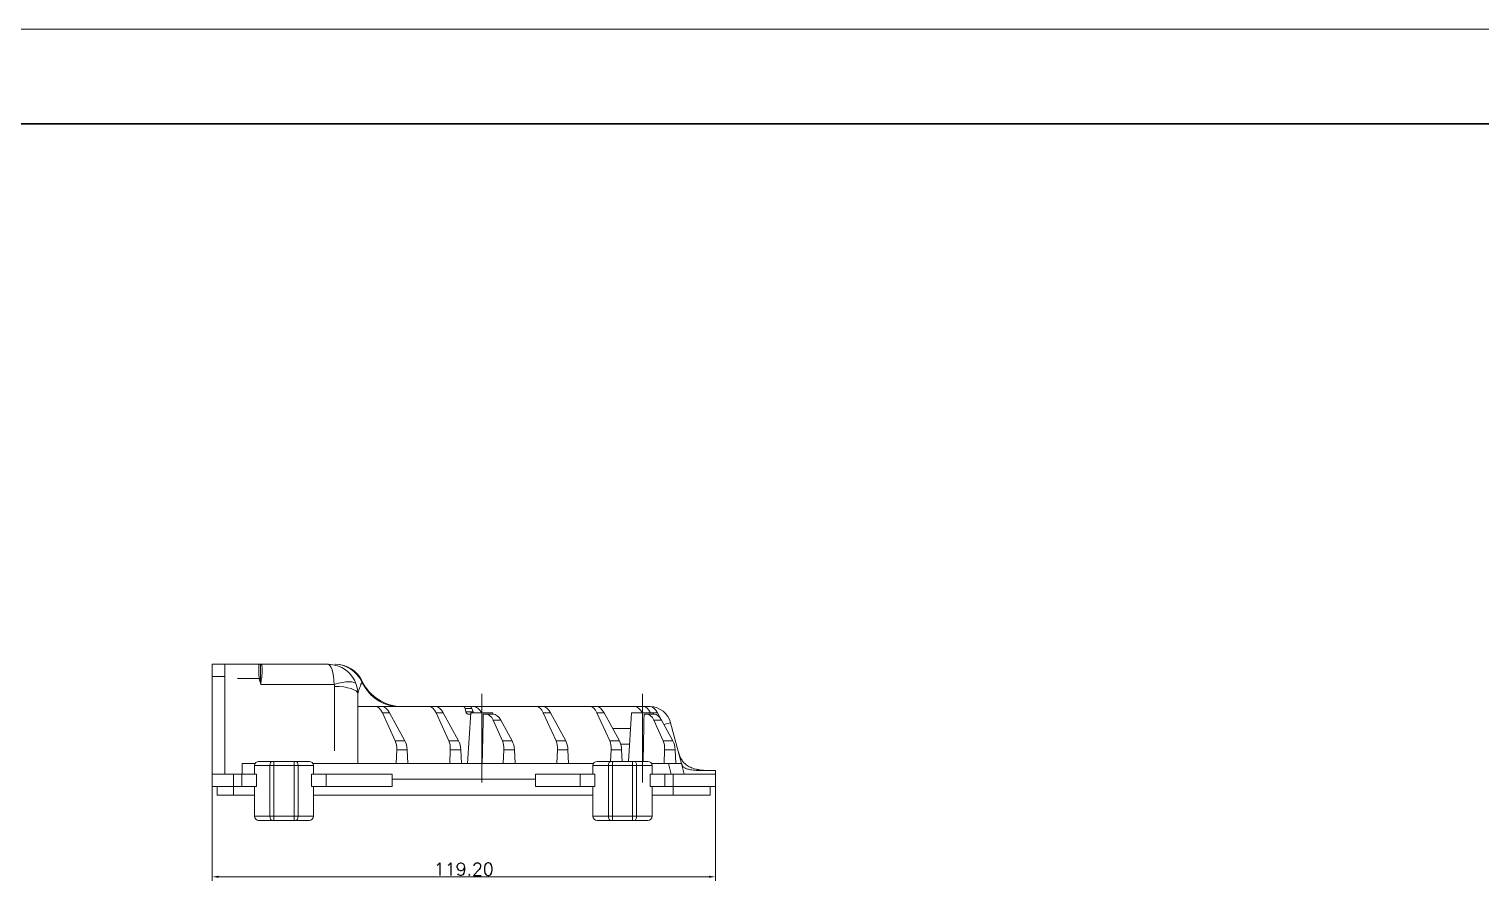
# Model space of a CAD drawing. Header units: millimetres. Extents: x -894 to 2281, y 379 to 1725.
# Drawn here: x -440.6 to -96.7, y 1511.1 to 1713.1 of the extents above; entities that cross this region are included whole.
import ezdxf
from ezdxf.lldxf.tags import DXFTag

# ---------------------------------------------------------------- set-up
doc = ezdxf.new("R2010")
doc.units = ezdxf.units.MM
doc.layers.add('1', color=7, linetype='Continuous', true_color=0xffffff)
doc.layers.add('6', color=7, linetype='Continuous', true_color=0xffffff)
doc.layers.add('layer 1', color=7, linetype='Continuous')
doc.layers.add('尺寸线层', color=3, linetype='Continuous')
doc.styles.get("Standard").update_dxf_attribs({"font": 'txt', "bigfont": 'gbcbig.shx'})
doc.styles.add('标准', font='txt.shx')
tags = doc.linetypes.add('PHANTOM', pattern=[50.5, 18, -6.5, 6.5, -6.5, 6.5, -6.5]).pattern_tags.tags
tags[14:15] = [DXFTag(74, 4), DXFTag(75, 0), DXFTag(340, '0'), DXFTag(46, 0.0), DXFTag(50, 0.0), DXFTag(44, 0.0), DXFTag(45, 0.0)]
tags[12:13] = [DXFTag(74, 4), DXFTag(75, 0), DXFTag(340, '0'), DXFTag(46, 0.0), DXFTag(50, 0.0), DXFTag(44, 0.0), DXFTag(45, 0.0)]
tags[10:11] = [DXFTag(74, 4), DXFTag(75, 0), DXFTag(340, '0'), DXFTag(46, 0.0), DXFTag(50, 0.0), DXFTag(44, 0.0), DXFTag(45, 0.0)]
tags[8:9] = [DXFTag(74, 4), DXFTag(75, 0), DXFTag(340, '0'), DXFTag(46, 0.0), DXFTag(50, 0.0), DXFTag(44, 0.0), DXFTag(45, 0.0)]
tags[6:7] = [DXFTag(74, 4), DXFTag(75, 0), DXFTag(340, '0'), DXFTag(46, 0.0), DXFTag(50, 0.0), DXFTag(44, 0.0), DXFTag(45, 0.0)]
tags[4:5] = [DXFTag(74, 4), DXFTag(75, 0), DXFTag(340, '0'), DXFTag(46, 0.0), DXFTag(50, 0.0), DXFTag(44, 0.0), DXFTag(45, 0.0)]
doc.dimstyles.new('小粟 Standard', dxfattribs={"dimtxt": 3, "dimasz": 1.5, "dimexe": 1, "dimexo": 0.05, "dimgap": 0.3, "dimtad": 1, "dimzin": 0, "dimdsep": 46, "dimtxsty": 'Standard', "dimcen": 0.09, "dimadec": 1, "dimazin": 0, "dimtfac": 1, "dimtmove": 0, "dimatfit": 3, "dimfxl": 1, "dimtolj": 1, "dimtzin": 0, "dimlwd": 13, "dimlwe": 13, "dimarcsym": 0})

# ---------------------------------------------------------------- blocks, each defined once
blk = doc.blocks.new('*D24')
at = {"layer": 'Defpoints', "color": 0}
for p in [(-397.23, 1533.47), (-278.03, 1533.47), (-278.03, 1512.11)]:
    blk.add_point(p, dxfattribs=at)
at = {"layer": '尺寸线层', "color": 0, "lineweight": 13}
for p, q in [((-397.23, 1533.42), (-397.23, 1511.11)), ((-278.03, 1533.42), (-278.03, 1511.11)), ((-395.73, 1512.11), (-279.53, 1512.11))]:
    blk.add_line(p, q, dxfattribs=at)
at = {"layer": '尺寸线层', "color": 0}
for points in [[(-395.73, 1512.36), (-395.73, 1511.86), (-397.23, 1512.11)], [(-279.53, 1512.36), (-279.53, 1511.86), (-278.03, 1512.11)]]:
    blk.add_solid(points, dxfattribs=at)
at = {"layer": '尺寸线层', "color": 0, "insert": (-337.63, 1513.91), "char_height": 3, "attachment_point": 5, "style": '标准'}
blk.add_mtext('\\A1;119.20', dxfattribs=at)

msp = doc.modelspace()

# ---------------------------------------------------------------- linework, layer by layer
at = {"layer": '1', "color": 5, "linetype": 'PHANTOM', "lineweight": 13, "ltscale": 0.1}
for points in [[(-333.381, 1555.471), (-333.381, 1552.471), (-333.381, 1534.471)], [(-295.281, 1555.471), (-295.281, 1552.471), (-295.281, 1534.471)]]:
    msp.add_open_spline(points, degree=1, knots=[0, 0, 0.1428571, 1, 1], dxfattribs=at)
at = {"layer": '6', "color": 7, "linetype": 'Continuous', "lineweight": 20}
for p, q in [((-397.231, 1562.471), (-394.231, 1562.471)), ((-397.231, 1562.471), (-397.231, 1559.62)), ((-394.231, 1562.471), (-394.231, 1559.62)), ((-394.231, 1562.471), (-386.095, 1562.471)), ((-385.731, 1562.471), (-369.731, 1562.471)), ((-397.231, 1559.62), (-397.231, 1536.471)), ((-394.231, 1559.62), (-394.231, 1536.471)), ((-362.731, 1555.471), (-362.731, 1538.971)), ((-358.599, 1552.471), (-362.731, 1552.471)), ((-358.599, 1552.471), (-357.053, 1552.471)), ((-345.899, 1552.471), (-357.053, 1552.471)), ((-345.899, 1552.471), (-344.353, 1552.471)), ((-337.721, 1552.471), (-344.353, 1552.471)), ((-337.721, 1552.471), (-336.176, 1552.471)), ((-337.311, 1551.971), (-337.116, 1551.171)), ((-336.176, 1552.471), (-335.457, 1552.471)), ((-335.453, 1551.171), (-335.72, 1551.971)), ((-320.499, 1552.471), (-335.457, 1552.471)), ((-320.499, 1552.471), (-318.953, 1552.471)), ((-307.799, 1552.471), (-318.953, 1552.471)), ((-307.799, 1552.471), (-306.253, 1552.471)), ((-306.253, 1552.471), (-297.357, 1552.471)), ((-295.124, 1552.471), (-297.357, 1552.471)), ((-295.124, 1552.471), (-293.578, 1552.471)), ((-356.897, 1551.006), (-353.871, 1544.349)), ((-355.219, 1551.006), (-351.588, 1544.349)), ((-344.197, 1551.006), (-341.171, 1544.349)), ((-342.519, 1551.006), (-338.888, 1544.349)), ((-335.981, 1550.971), (-336.781, 1538.971)), ((-336.001, 1550.671), (-336.706, 1550.671)), ((-330.781, 1550.971), (-335.981, 1550.971)), ((-332.38, 1550.671), (-333.023, 1550.671)), ((-332.38, 1550.671), (-330.671, 1550.671)), ((-330.761, 1550.671), (-330.781, 1550.971)), ((-330.679, 1549.206), (-328.471, 1544.349)), ((-328.837, 1549.206), (-326.188, 1544.349)), ((-318.797, 1551.006), (-315.771, 1544.349)), ((-317.119, 1551.006), (-313.488, 1544.349)), ((-306.097, 1551.006), (-303.071, 1544.349)), ((-304.419, 1551.006), (-300.788, 1544.349)), ((-297.881, 1550.971), (-298.648, 1539.471)), ((-292.681, 1550.971), (-297.881, 1550.971)), ((-294.305, 1550.671), (-294.923, 1550.671)), ((-294.305, 1550.671), (-292.596, 1550.671)), ((-293.406, 1550.971), (-293.422, 1551.006)), ((-292.661, 1550.671), (-292.681, 1550.971)), ((-292.604, 1549.206), (-290.396, 1544.349)), ((-291.744, 1551.006), (-290.762, 1549.206)), ((-290.762, 1549.206), (-288.113, 1544.349)), ((-288.654, 1548.617), (-286.069, 1538.971)), ((-353.528, 1542.228), (-353.676, 1538.971)), ((-351.052, 1542.228), (-350.905, 1538.971)), ((-340.828, 1542.228), (-340.976, 1538.971)), ((-338.352, 1542.228), (-338.205, 1538.971)), ((-328.128, 1542.228), (-328.276, 1538.971)), ((-325.652, 1542.228), (-325.505, 1538.971)), ((-315.428, 1542.228), (-315.576, 1538.971)), ((-312.952, 1542.228), (-312.805, 1538.971)), ((-302.728, 1542.228), (-302.853, 1539.471)), ((-300.472, 1543.571), (-298.375, 1543.571)), ((-300.252, 1542.228), (-300.127, 1539.471)), ((-290.053, 1542.228), (-290.201, 1538.971)), ((-287.577, 1542.228), (-287.43, 1538.971)), ((-390.131, 1538.971), (-387.131, 1538.971)), ((-390.131, 1536.471), (-390.131, 1538.971)), ((-387.231, 1538.471), (-387.231, 1536.471)), ((-387.131, 1538.971), (-387.096, 1538.971)), ((-386.231, 1539.471), (-383.081, 1539.471)), ((-383.081, 1539.471), (-382.606, 1539.471)), ((-382.606, 1539.471), (-377.857, 1539.471)), ((-377.857, 1539.471), (-377.382, 1539.471)), ((-377.382, 1539.471), (-374.231, 1539.471)), ((-373.364, 1538.971), (-306.898, 1538.971)), ((-373.231, 1536.471), (-373.231, 1538.471)), ((-307.031, 1538.471), (-307.031, 1536.471)), ((-306.031, 1539.471), (-302.881, 1539.471)), ((-302.881, 1539.471), (-302.406, 1539.471)), ((-302.406, 1539.471), (-297.657, 1539.471)), ((-297.657, 1539.471), (-297.182, 1539.471)), ((-297.182, 1539.471), (-294.031, 1539.471)), ((-293.167, 1538.971), (-289.175, 1538.971)), ((-293.031, 1536.471), (-293.031, 1538.471)), ((-289.175, 1538.971), (-286.069, 1538.971)), ((-286.069, 1538.971), (-285.399, 1536.471)), ((-286.069, 1538.971), (-286.065, 1538.971)), ((-397.231, 1536.471), (-392.232, 1536.471)), ((-397.231, 1536.471), (-397.231, 1533.471)), ((-390.231, 1536.471), (-392.232, 1536.471)), ((-390.231, 1533.471), (-390.231, 1536.471)), ((-386.783, 1536.471), (-390.231, 1536.471)), ((-370.231, 1536.471), (-373.68, 1536.471)), ((-370.231, 1536.471), (-370.231, 1533.471)), ((-354.631, 1536.471), (-370.231, 1536.471)), ((-354.631, 1533.471), (-354.631, 1536.471)), ((-354.631, 1535.271), (-320.631, 1535.271)), ((-320.631, 1533.471), (-320.631, 1536.471)), ((-310.031, 1536.471), (-320.631, 1536.471)), ((-310.031, 1536.471), (-310.031, 1533.471)), ((-310.031, 1536.471), (-306.583, 1536.471)), ((-293.48, 1536.471), (-290.031, 1536.471)), ((-290.031, 1533.471), (-290.031, 1536.471)), ((-288.031, 1536.471), (-290.031, 1536.471)), ((-288.031, 1536.471), (-278.031, 1536.471)), ((-280.724, 1537.271), (-278.031, 1537.271)), ((-278.031, 1537.271), (-278.031, 1536.471)), ((-278.031, 1536.471), (-278.031, 1533.471)), ((-392.232, 1533.471), (-397.231, 1533.471)), ((-396.031, 1533.371), (-396.032, 1533.471)), ((-396.031, 1531.471), (-396.031, 1533.471)), ((-392.231, 1531.471), (-396.031, 1531.471)), ((-390.231, 1533.471), (-392.232, 1533.471)), ((-392.231, 1531.471), (-387.23, 1531.471)), ((-390.231, 1533.471), (-386.783, 1533.471)), ((-387.231, 1533.471), (-387.231, 1526.471)), ((-373.68, 1533.471), (-370.231, 1533.471)), ((-373.231, 1526.471), (-373.231, 1533.471)), ((-373.231, 1531.471), (-307.032, 1531.471)), ((-354.631, 1533.471), (-370.231, 1533.471)), ((-310.031, 1533.471), (-320.631, 1533.471)), ((-306.583, 1533.471), (-310.031, 1533.471)), ((-307.031, 1533.471), (-307.031, 1526.471)), ((-290.031, 1533.471), (-293.48, 1533.471)), ((-293.033, 1531.471), (-288.031, 1531.471)), ((-293.031, 1526.471), (-293.031, 1533.471)), ((-288.031, 1533.471), (-290.031, 1533.471)), ((-278.031, 1533.471), (-288.031, 1533.471)), ((-279.231, 1531.471), (-288.031, 1531.471)), ((-279.231, 1533.471), (-279.231, 1531.471)), ((-383.081, 1525.471), (-386.231, 1525.471)), ((-382.606, 1525.471), (-383.081, 1525.471)), ((-377.857, 1525.471), (-382.606, 1525.471)), ((-377.382, 1525.471), (-377.857, 1525.471)), ((-374.231, 1525.471), (-377.382, 1525.471)), ((-302.881, 1525.471), (-306.031, 1525.471)), ((-302.406, 1525.471), (-302.881, 1525.471)), ((-297.657, 1525.471), (-302.406, 1525.471)), ((-297.182, 1525.471), (-297.657, 1525.471)), ((-294.031, 1525.471), (-297.182, 1525.471))]:
    msp.add_line(p, q, dxfattribs=at)
at = {"layer": '6', "color": 155, "linetype": 'Continuous', "lineweight": 15}
for p, q in [((-394.231, 1559.62), (-397.231, 1559.62)), ((-386.095, 1559.074), (-391.231, 1559.074)), ((-368.311, 1557.715), (-385.731, 1557.715)), ((-368.231, 1541.971), (-368.231, 1557.234)), ((-335.72, 1551.971), (-337.311, 1551.971)), ((-355.219, 1551.006), (-356.897, 1551.006)), ((-342.519, 1551.006), (-344.197, 1551.006)), ((-337.116, 1551.171), (-335.453, 1551.171)), ((-328.837, 1549.206), (-330.679, 1549.206)), ((-317.119, 1551.006), (-318.797, 1551.006)), ((-304.419, 1551.006), (-306.097, 1551.006)), ((-291.744, 1551.006), (-293.422, 1551.006)), ((-290.762, 1549.206), (-292.604, 1549.206)), ((-288.654, 1548.617), (-290.212, 1548.199)), ((-298.128, 1547.271), (-302.381, 1547.271)), ((-353.871, 1544.349), (-351.588, 1544.349)), ((-351.052, 1542.228), (-353.528, 1542.228)), ((-341.171, 1544.349), (-338.888, 1544.349)), ((-338.352, 1542.228), (-340.828, 1542.228)), ((-328.471, 1544.349), (-326.188, 1544.349)), ((-325.652, 1542.228), (-328.128, 1542.228)), ((-315.771, 1544.349), (-313.488, 1544.349)), ((-312.952, 1542.228), (-315.428, 1542.228)), ((-303.071, 1544.349), (-300.788, 1544.349)), ((-300.252, 1542.228), (-302.728, 1542.228)), ((-290.396, 1544.349), (-288.113, 1544.349)), ((-287.577, 1542.228), (-290.053, 1542.228)), ((-383.556, 1538.471), (-387.231, 1538.471)), ((-387.131, 1538.971), (-387.131, 1538.907)), ((-383.556, 1526.471), (-383.556, 1538.471)), ((-382.606, 1538.471), (-383.556, 1538.471)), ((-382.606, 1539.471), (-382.606, 1538.471)), ((-377.857, 1538.471), (-382.606, 1538.471)), ((-382.606, 1538.471), (-382.606, 1526.471)), ((-377.857, 1539.471), (-377.857, 1538.471)), ((-376.907, 1538.471), (-377.857, 1538.471)), ((-377.857, 1526.471), (-377.857, 1538.471)), ((-376.907, 1538.471), (-376.907, 1526.471)), ((-373.231, 1538.471), (-376.907, 1538.471)), ((-303.356, 1538.471), (-307.031, 1538.471)), ((-303.356, 1526.471), (-303.356, 1538.471)), ((-302.406, 1538.471), (-303.356, 1538.471)), ((-302.406, 1539.471), (-302.406, 1538.471)), ((-302.406, 1538.471), (-302.406, 1526.471)), ((-297.657, 1538.471), (-302.406, 1538.471)), ((-297.657, 1539.471), (-297.657, 1538.471)), ((-296.707, 1538.471), (-297.657, 1538.471)), ((-297.657, 1526.471), (-297.657, 1538.471)), ((-296.707, 1538.471), (-296.707, 1526.471)), ((-293.031, 1538.471), (-296.707, 1538.471)), ((-288.505, 1536.471), (-289.175, 1538.971)), ((-392.232, 1536.471), (-392.232, 1533.471)), ((-386.783, 1533.471), (-386.783, 1536.471)), ((-373.68, 1536.471), (-373.68, 1533.471)), ((-306.583, 1536.471), (-306.583, 1533.471)), ((-293.48, 1533.471), (-293.48, 1536.471)), ((-288.031, 1533.471), (-288.031, 1536.471)), ((-392.231, 1533.471), (-392.231, 1531.471)), ((-288.031, 1531.471), (-288.031, 1533.471)), ((-387.231, 1526.471), (-383.556, 1526.471)), ((-383.556, 1526.471), (-382.606, 1526.471)), ((-382.606, 1526.471), (-377.857, 1526.471)), ((-382.606, 1525.471), (-382.606, 1526.471)), ((-377.857, 1526.471), (-376.907, 1526.471)), ((-377.857, 1525.471), (-377.857, 1526.471)), ((-376.907, 1526.471), (-373.231, 1526.471)), ((-307.031, 1526.471), (-303.356, 1526.471)), ((-303.356, 1526.471), (-302.406, 1526.471)), ((-302.406, 1525.471), (-302.406, 1526.471)), ((-302.406, 1526.471), (-297.657, 1526.471)), ((-297.657, 1526.471), (-296.707, 1526.471)), ((-297.657, 1525.471), (-297.657, 1526.471)), ((-296.707, 1526.471), (-293.031, 1526.471))]:
    msp.add_line(p, q, dxfattribs=at)
at = {"layer": '6', "color": 7, "linetype": 'Continuous', "lineweight": 20, "extrusion": (0, 0, -1)}
for start, end in [(90, 161.3), (161.3, 180)]:
    msp.add_arc((369.731, 1555.471), 7, start, end, dxfattribs=at)
at = {"layer": '6', "color": 7, "linetype": 'Continuous', "lineweight": 20}
for centre, radius, start, end in [((-368.055, 1555.471), 7, 25.37693, 90), ((-352.243, 1562.971), 10.5, 205.37693, 270), ((-293.677, 1547.271), 5.2, 15, 87.85664), ((-386.231, 1538.471), 1, 90, 180), ((-374.231, 1538.471), 1, 0, 90), ((-306.031, 1538.471), 1, 90, 180), ((-294.031, 1538.471), 1, 0, 90), ((-386.231, 1526.471), 1, 180, 270), ((-374.231, 1526.471), 1, 270, 0), ((-306.031, 1526.471), 1, 180, 270), ((-294.031, 1526.471), 1, 270, 0)]:
    msp.add_arc(centre, radius, start, end, dxfattribs=at)
at = {"layer": '6', "color": 155, "linetype": 'Continuous', "lineweight": 15, "extrusion": (0, 0, -1)}
msp.add_arc((369.731, 1557.234), 1.5, 161.3, 180, dxfattribs=at)
at = {"layer": '6', "color": 155, "linetype": 'Continuous', "lineweight": 15}
for centre, major_axis, ratio, start_param, end_param in [((-386.095, 1561.971), (0, 0.5), 0.9798491, 5.708858, 6.2831853), ((-385.562, 1562.81), (-0.427, -0.26), 0.9710519, 0.4715587, 1.0378013), ((-368.168, 1555.471), (0, -7), 0.9936109, 1.9823132, 3.1415927), ((-386.095, 1558.913), (-0.489, -0.105), 0.3141524, 4.0705564, 4.6448838), ((-385.562, 1559.285), (-0.495, 0.072), 0.5047016, 1.0776916, 1.6439342), ((-368.311, 1555.952), (-5.21, -1.763), 0.3053052, 3.1415927, 4.6094144), ((-352.231, 1562.471), (10.5, 0), 0.9681529, 3.5675117, 4.5316236), ((-368.231, 1555.471), (5.5, 0), 0.320613, 0, 1.5707963), ((-383.081, 1538.471), (0, -1), 0.4749737, 3.1415927, 4.712389), ((-377.382, 1538.471), (0, 1), 0.4749737, 4.712389, 6.2831853), ((-302.881, 1538.471), (0, -1), 0.4749737, 3.1415927, 4.712389), ((-297.182, 1538.471), (0, 1), 0.4749737, 4.712389, 6.2831853), ((-383.081, 1526.471), (0, 1), 0.4749737, 1.5707963, 3.1415927), ((-377.382, 1526.471), (0, -1), 0.4749737, 0, 1.5707963), ((-302.881, 1526.471), (0, -1), 0.4749737, 4.712389, 6.2831853), ((-297.182, 1526.471), (0, 1), 0.4749737, 3.1415927, 4.712389)]:
    msp.add_ellipse(centre, major_axis=major_axis, ratio=ratio, start_param=start_param, end_param=end_param, dxfattribs=at)
at = {"layer": '6', "color": 155, "linetype": 'Continuous', "lineweight": 15, "extrusion": (0, 0, -1)}
msp.add_ellipse((-369.731, 1555.471), major_axis=(0, 7), ratio=0.2142857, start_param=0, end_param=1.2444198, dxfattribs=at)
at = {"layer": '6', "color": 7, "linetype": 'Continuous', "lineweight": 20, "extrusion": (0, 0, -1)}
for centre, major_axis, ratio, start_param, end_param in [((-358.826, 1547.471), (0.302, 4.998), 0.4986317, 6.2530471, 7.0384453), ((-356.826, 1547.471), (-0.302, 4.998), 0.4986317, 0.0301382, 0.8155364), ((-346.126, 1547.471), (0.302, 4.998), 0.4986317, 6.2530471, 7.0384453), ((-344.126, 1547.471), (-0.302, 4.998), 0.4986317, 0.0301382, 0.8155364), ((-337.767, 1551.471), (0.06, 1), 0.4986317, 6.2530471, 7.3002446), ((-336.13, 1551.471), (-0.06, 1), 0.4986317, 0.0301382, 1.0773358), ((-335.772, 1547.271), (0.47, 5.193), 0.5742046, 6.2312514, 7.0103663), ((-320.726, 1547.471), (0.302, 4.998), 0.4986317, 6.2530471, 7.0384453), ((-318.726, 1547.471), (-0.302, 4.998), 0.4986317, 0.0301382, 0.8155364), ((-308.026, 1547.471), (0.302, 4.998), 0.4986317, 6.2530471, 7.0384453), ((-306.026, 1547.471), (-0.302, 4.998), 0.4986317, 0.0301382, 0.8155364), ((-297.672, 1547.271), (0.47, 5.193), 0.5742046, 6.2312514, 7.0103663), ((-295.351, 1547.471), (0.302, 4.998), 0.4986317, 6.2530471, 7.0384453), ((-293.351, 1547.471), (-0.302, 4.998), 0.4986317, 0.0301382, 0.8155364), ((-336.661, 1551.671), (0.06, 1), 0.4986317, 3.1114544, 4.158652), ((-335.042, 1551.671), (-0.06, 1), 0.4986317, 3.9671269, 4.2189284), ((-332.607, 1545.671), (0.302, 4.998), 0.4986317, 6.2530471, 7.0384453), ((-330.444, 1545.671), (-0.302, 4.998), 0.4986317, 0.0301382, 0.8155364), ((-294.532, 1545.671), (0.302, 4.998), 0.4986317, 6.2530471, 7.0384453), ((-292.369, 1545.671), (-0.302, 4.998), 0.4986317, 0.0301382, 0.8155364), ((-355.028, 1542.228), (0.181, 2.999), 0.4986317, 0.7552599, 1.5406581), ((-352.552, 1542.228), (-0.181, 2.999), 0.4986317, 0.8155364, 1.6009345), ((-342.328, 1542.228), (0.181, 2.999), 0.4986317, 0.7552599, 1.5406581), ((-339.852, 1542.228), (-0.181, 2.999), 0.4986317, 0.8155364, 1.6009345), ((-329.628, 1542.228), (0.181, 2.999), 0.4986317, 0.7552599, 1.5406581), ((-327.152, 1542.228), (-0.181, 2.999), 0.4986317, 0.8155364, 1.6009345), ((-316.928, 1542.228), (0.181, 2.999), 0.4986317, 0.7552599, 1.5406581), ((-314.452, 1542.228), (-0.181, 2.999), 0.4986317, 0.8155364, 1.6009345), ((-304.228, 1542.228), (0.181, 2.999), 0.4986317, 0.7552599, 1.5406581), ((-301.752, 1542.228), (-0.181, 2.999), 0.4986317, 0.8155364, 1.6009345), ((-291.553, 1542.228), (0.181, 2.999), 0.4986317, 0.7552599, 1.5406581), ((-289.077, 1542.228), (-0.181, 2.999), 0.4986317, 0.8155364, 1.6009345)]:
    msp.add_ellipse(centre, major_axis=major_axis, ratio=ratio, start_param=start_param, end_param=end_param, dxfattribs=at)
at = {"layer": '6', "color": 155, "linetype": 'Continuous', "lineweight": 15}
for points, knots in [([(-386.095, 1559.074), (-386.142, 1559.318), (-386.167, 1559.559), (-386.202, 1560.018), (-386.212, 1560.237), (-386.224, 1560.653), (-386.227, 1560.851), (-386.23, 1561.216), (-386.23, 1561.382), (-386.23, 1561.684), (-386.23, 1561.82), (-386.227, 1562.053), (-386.224, 1562.151), (-386.212, 1562.309), (-386.203, 1562.37), (-386.167, 1562.451), (-386.142, 1562.471), (-386.095, 1562.471)], [0, 0, 0, 0, 0.125, 0.125, 0.25, 0.25, 0.375, 0.375, 0.5, 0.5, 0.625, 0.625, 0.75, 0.75, 0.875, 0.875, 1, 1, 1, 1]), ([(-385.829, 1559.099), (-385.844, 1559.548), (-385.833, 1559.969), (-385.82, 1560.535), (-385.816, 1560.713), (-385.81, 1561.049), (-385.809, 1561.206), (-385.809, 1561.634), (-385.816, 1561.867), (-385.833, 1562.221), (-385.844, 1562.337), (-385.829, 1562.39)], [0, 0, 0, 0, 0.25, 0.25, 0.375, 0.375, 0.5, 0.5, 0.75, 0.75, 1, 1, 1, 1]), ([(-385.731, 1562.471), (-385.705, 1562.471), (-385.679, 1562.458), (-385.624, 1562.408), (-385.595, 1562.371), (-385.562, 1562.321)], [0, 0, 0, 0, 0.5, 0.5, 1, 1, 1, 1]), ([(-385.562, 1562.321), (-385.53, 1562.271), (-385.506, 1562.209), (-385.463, 1562.062), (-385.446, 1561.976), (-385.417, 1561.781), (-385.406, 1561.671), (-385.391, 1561.43), (-385.387, 1561.299), (-385.388, 1560.876), (-385.403, 1560.549), (-385.446, 1560.014), (-385.463, 1559.828), (-385.506, 1559.441), (-385.53, 1559.24), (-385.562, 1559.031)], [0, 0, 0, 0, 0.125, 0.125, 0.25, 0.25, 0.375, 0.375, 0.5, 0.5, 0.75, 0.75, 0.875, 0.875, 1, 1, 1, 1]), ([(-385.562, 1559.031), (-385.595, 1558.823), (-385.624, 1558.609), (-385.679, 1558.17), (-385.705, 1557.944), (-385.731, 1557.715)], [0, 0, 0, 0, 0.5, 0.5, 1, 1, 1, 1]), ([(-361.793, 1558.271), (-361.841, 1558.144), (-361.911, 1557.962), (-362.084, 1557.526), (-362.187, 1557.271), (-362.398, 1556.74), (-362.506, 1556.465), (-362.673, 1555.941), (-362.731, 1555.693), (-362.731, 1555.471)], [0, 0, 0, 0, 0.25, 0.25, 0.5, 0.5, 0.75, 0.75, 1, 1, 1, 1]), ([(-361.73, 1558.471), (-361.73, 1558.471), (-361.735, 1558.455), (-361.756, 1558.391), (-361.771, 1558.342), (-361.793, 1558.271)], [0, 0, 0, 0, 0.5, 0.5, 1, 1, 1, 1])]:
    msp.add_open_spline(points, degree=3, knots=knots, dxfattribs=at)
at = {"layer": '6', "color": 7, "linetype": 'Continuous', "lineweight": 20}
for points in [[(-386.095, 1562.471), (-385.996, 1562.471), (-385.863, 1562.471), (-385.731, 1562.471)], [(-294.923, 1550.671), (-294.997, 1546.938), (-295.076, 1543.204), (-295.156, 1539.471)]]:
    msp.add_open_spline(points, degree=3, dxfattribs=at)
at = {"layer": '6', "color": 155, "linetype": 'Continuous', "lineweight": 15}
for points in [[(-385.829, 1562.39), (-385.81, 1562.443), (-385.77, 1562.471), (-385.731, 1562.471)], [(-385.731, 1557.715), (-385.863, 1558.165), (-385.996, 1558.616), (-386.095, 1559.074)], [(-385.731, 1557.715), (-385.77, 1558.185), (-385.81, 1558.647), (-385.829, 1559.099)]]:
    msp.add_open_spline(points, degree=3, dxfattribs=at)
at = {"layer": '6', "color": 7, "linetype": 'Continuous', "lineweight": 20}
msp.add_open_spline([(-333.023, 1550.671), (-333.055, 1549.037), (-333.089, 1547.404), (-333.17, 1543.504), (-333.218, 1541.237), (-333.267, 1538.971)], degree=3, knots=[0, 0, 0, 0, 0.4188539, 0.4188539, 1, 1, 1, 1], dxfattribs=at)
for points in [[(-286.801, 1541.7), (-285.614, 1537.271), (-279.073, 1537.271)], [(-286.036, 1538.847), (-285.614, 1537.271), (-280.724, 1537.271)]]:
    msp.add_rational_spline(points, [1, 1.19003001044, 1], degree=2, dxfattribs=at)
at = {"layer": 'layer 1', "color": 1, "lineweight": 9}
msp.add_open_spline([(117.832, 1713.062), (117.832, 1713.062), (-894.236, 1713.062), (-894.236, 1713.062)], degree=3, dxfattribs=at)
at = {"layer": 'layer 1', "lineweight": 35}
msp.add_open_spline([(93.735, 1690.598), (93.735, 1690.598), (-773.752, 1690.598), (-773.752, 1690.598)], degree=3, dxfattribs=at)

# ---------------------------------------------------------------- dimensions: what is measured, and where the dimension line sits
at = {"layer": '尺寸线层'}
dim = msp.add_linear_dim(base=(-278.031, 1512.113), p1=(-397.231, 1533.471), p2=(-278.031, 1533.471), dimstyle='小粟 Standard', override={"dimtxsty": '标准'}, dxfattribs=at)
dim.commit()
dim.dimension.update_dxf_attribs({"geometry": '*D24', "text_midpoint": (-337.631, 1513.913)})

doc.saveas('drawing.dxf')
